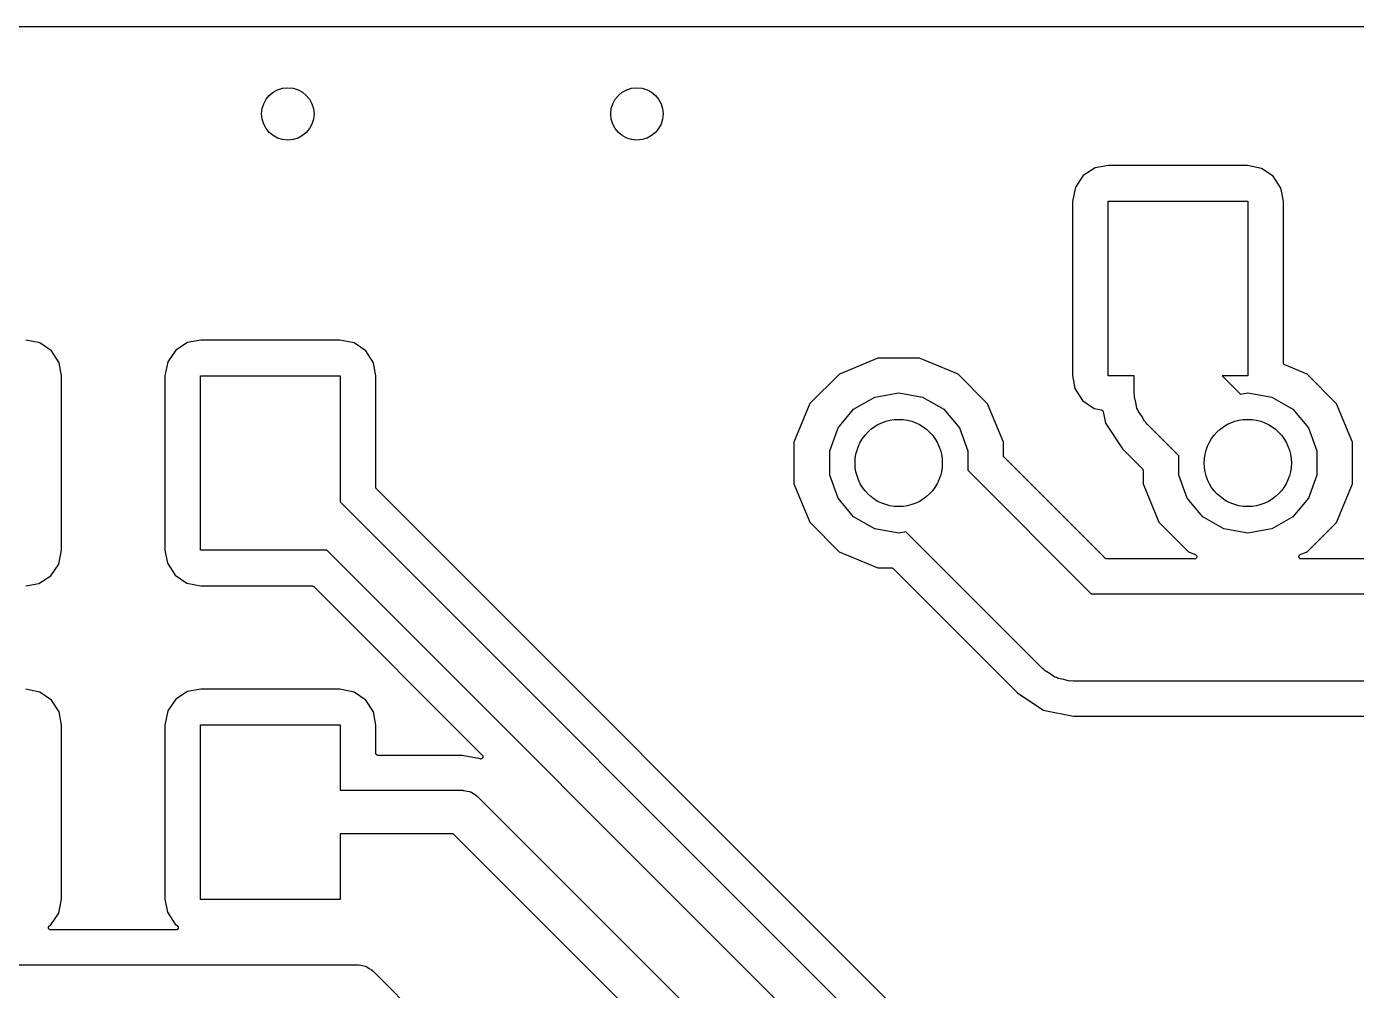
# Model space of a CAD drawing. Extents: x 0.3 to 75.7, y -92.7 to -0.5.
# Drawn here: x 15.5 to 23.12, y -61.02 to -55.5 of the extents above; entities that cross this region are included whole.
import ezdxf

# ---------------------------------------------------------------- set-up
doc = ezdxf.new("R2010")
doc.units = 0
doc.header["$MEASUREMENT"] = 0
doc.layers.add('BLACK', color=7, linetype='CONTINUOUS')

msp = doc.modelspace()

# ---------------------------------------------------------------- linework, layer by layer
at = {"layer": 'Black'}
for p, q in [((0.288, -55.5), (75.712, -55.5)), ((21.7012, -56.2958), (21.626, -56.31)), ((22.4987, -56.2958), (21.7012, -56.2958)), ((22.5793, -56.3122), (22.4987, -56.2958)), ((21.5578, -56.3538), (21.5122, -56.4207)), ((21.626, -56.31), (21.5578, -56.3538)), ((22.6462, -56.3578), (22.5793, -56.3122)), ((22.69, -56.426), (22.6462, -56.3578)), ((21.5122, -56.4207), (21.4958, -56.5013)), ((22.6964, -56.46), (22.69, -56.426)), ((21.4958, -56.5013), (21.4958, -57.4988)), ((21.7, -57.5), (21.7, -56.5)), ((21.7, -56.5), (22.5, -56.5)), ((22.5, -56.5), (22.5, -57.5)), ((22.7042, -56.5012), (22.6964, -56.46)), ((22.7042, -57.1402), (22.7042, -56.5012)), ((22.7042, -57.4264), (22.7042, -57.1402)), ((15.5793, -57.3122), (15.4987, -57.2958)), ((16.5012, -57.2958), (16.426, -57.31)), ((17.2987, -57.2958), (16.5012, -57.2958)), ((17.3793, -57.3122), (17.2987, -57.2958)), ((15.6462, -57.3578), (15.5793, -57.3122)), ((15.69, -57.426), (15.6462, -57.3578)), ((16.3578, -57.3538), (16.3122, -57.4207)), ((16.426, -57.31), (16.3578, -57.3538)), ((17.4462, -57.3578), (17.3793, -57.3122)), ((17.49, -57.426), (17.4462, -57.3578)), ((15.7042, -57.5012), (15.69, -57.426)), ((16.3122, -57.4207), (16.2958, -57.5013)), ((17.5042, -57.5012), (17.49, -57.426)), ((20.3812, -57.3999), (20.1606, -57.491)), ((20.6199, -57.4001), (20.3812, -57.3999)), ((20.8403, -57.4916), (20.6199, -57.4001)), ((22.7043, -57.4273), (22.7042, -57.4264)), ((22.7043, -57.4281), (22.7043, -57.4273)), ((22.7047, -57.4295), (22.7043, -57.4281)), ((22.705, -57.4309), (22.7047, -57.4295)), ((22.7054, -57.4316), (22.705, -57.4309)), ((22.7056, -57.4324), (22.7054, -57.4316)), ((22.7065, -57.4336), (22.7056, -57.4324)), ((22.7072, -57.4348), (22.7065, -57.4336)), ((22.7079, -57.4353), (22.7072, -57.4348)), ((22.7084, -57.436), (22.7079, -57.4353)), ((22.7096, -57.4368), (22.7084, -57.436)), ((22.7107, -57.4377), (22.7096, -57.4368)), ((22.7115, -57.438), (22.7107, -57.4377)), ((22.7122, -57.4384), (22.7115, -57.438)), ((22.8403, -57.4916), (22.7122, -57.4384)), ((15.7042, -58.4987), (15.7042, -57.5012)), ((16.2958, -57.5013), (16.2958, -58.4988)), ((16.5, -58.5), (16.5, -57.5)), ((16.5, -57.5), (17.3, -57.5)), ((17.3, -57.5), (17.3, -58.2232)), ((17.5042, -58.1214), (17.5042, -57.5012)), ((20.1606, -57.491), (19.9916, -57.6597)), ((21.009, -57.6606), (20.8403, -57.4916)), ((21.4958, -57.4988), (21.51, -57.574)), ((21.85, -57.5), (21.7, -57.5)), ((21.85, -57.6), (21.85, -57.5)), ((22.5, -57.5), (22.3536, -57.5)), ((22.3536, -57.5), (22.4592, -57.6057)), ((23.009, -57.6606), (22.8403, -57.4916)), ((20.3627, -57.6227), (20.5, -57.5985)), ((20.5, -57.5985), (20.6373, -57.6227)), ((21.51, -57.574), (21.5538, -57.6422)), ((21.8519, -57.6108), (21.85, -57.6)), ((22.4592, -57.6057), (22.5, -57.5985)), ((22.5, -57.5985), (22.6373, -57.6227)), ((19.9916, -57.6597), (19.9001, -57.8801)), ((20.2419, -57.6924), (20.3627, -57.6227)), ((20.6373, -57.6227), (20.7581, -57.6924)), ((21.1001, -57.8812), (21.009, -57.6606)), ((21.5538, -57.6422), (21.6207, -57.6878)), ((21.851, -57.6218), (21.8519, -57.6108)), ((21.8594, -57.6533), (21.851, -57.6218)), ((21.8651, -57.6855), (21.8594, -57.6533)), ((22.6373, -57.6227), (22.7581, -57.6924)), ((23.1001, -57.8812), (23.009, -57.6606)), ((20.1523, -57.7992), (20.2419, -57.6924)), ((20.7581, -57.6924), (20.8477, -57.7992)), ((21.6207, -57.6878), (21.6612, -57.6961)), ((21.6612, -57.6961), (21.662, -57.6964)), ((21.662, -57.6964), (21.6628, -57.6965)), ((21.6628, -57.6965), (21.6641, -57.6972)), ((21.6641, -57.6972), (21.6654, -57.6977)), ((21.6654, -57.6977), (21.666, -57.6983)), ((21.666, -57.6983), (21.6668, -57.6987)), ((21.6668, -57.6987), (21.6677, -57.6997)), ((21.6677, -57.6997), (21.6688, -57.7007)), ((21.6688, -57.7007), (21.6692, -57.7014)), ((21.6692, -57.7014), (21.6698, -57.7021)), ((21.6698, -57.7021), (21.6703, -57.7034)), ((21.6703, -57.7034), (21.671, -57.7047)), ((21.671, -57.7047), (21.6711, -57.7055)), ((21.6711, -57.7055), (21.6714, -57.7063)), ((21.6714, -57.7063), (21.6731, -57.7146)), ((21.6731, -57.7146), (21.6845, -57.7721)), ((21.8706, -57.695), (21.8651, -57.6855)), ((21.8734, -57.7057), (21.8706, -57.695)), ((21.8922, -57.7324), (21.8734, -57.7057)), ((21.9085, -57.7607), (21.8922, -57.7324)), ((22.7581, -57.6924), (22.8477, -57.7992)), ((20.1046, -57.9303), (20.1523, -57.7992)), ((20.8477, -57.7992), (20.8954, -57.9303)), ((21.6845, -57.7721), (21.7827, -57.9191)), ((21.9169, -57.7678), (21.9085, -57.7607)), ((21.9232, -57.7768), (21.9169, -57.7678)), ((22.1046, -57.9581), (21.9232, -57.7768)), ((22.8477, -57.7992), (22.8954, -57.9303)), ((19.9001, -57.8801), (19.8999, -58.1188)), ((21.1, -57.9582), (21.1001, -57.8812)), ((23.0999, -58.1199), (23.1001, -57.8812)), ((20.1046, -58.0697), (20.1046, -57.9303)), ((20.8954, -57.9303), (20.8954, -58.0419)), ((21.1001, -57.9588), (21.1, -57.9582)), ((21.1001, -57.9594), (21.1001, -57.9588)), ((21.1005, -57.961), (21.1001, -57.9594)), ((21.1008, -57.9627), (21.1005, -57.961)), ((21.1011, -57.9632), (21.1008, -57.9627)), ((21.1013, -57.9637), (21.1011, -57.9632)), ((21.1022, -57.9651), (21.1013, -57.9637)), ((21.1031, -57.9666), (21.1022, -57.9651)), ((21.1035, -57.967), (21.1031, -57.9666)), ((21.1038, -57.9674), (21.1035, -57.967)), ((21.6826, -58.5462), (21.1038, -57.9674)), ((21.7827, -57.9191), (21.8962, -58.0326)), ((22.1046, -58.0697), (22.1046, -57.9581)), ((22.8954, -57.9303), (22.8954, -58.0697)), ((20.8954, -58.0419), (21.6036, -58.75)), ((21.8962, -58.0326), (21.8965, -58.033)), ((21.8965, -58.033), (21.8969, -58.0334)), ((21.8969, -58.0334), (21.8978, -58.0349)), ((21.8978, -58.0349), (21.8987, -58.0362)), ((21.8987, -58.0362), (21.8989, -58.0368)), ((21.8989, -58.0368), (21.8992, -58.0373)), ((21.8992, -58.0373), (21.8995, -58.039)), ((21.8995, -58.039), (21.8999, -58.0406)), ((21.8999, -58.0406), (21.8999, -58.0412)), ((21.8999, -58.0412), (21.9, -58.0418)), ((21.9, -58.0418), (21.8999, -58.1188)), ((17.5042, -58.1392), (17.5042, -58.1214)), ((19.8999, -58.1188), (19.991, -58.3394)), ((20.1523, -58.2008), (20.1046, -58.0697)), ((21.8999, -58.1188), (21.991, -58.3394)), ((22.1523, -58.2008), (22.1046, -58.0697)), ((22.8954, -58.0697), (22.8477, -58.2008)), ((23.0084, -58.3403), (23.0999, -58.1199)), ((17.5043, -58.1397), (17.5042, -58.1392)), ((17.5042, -58.1403), (17.5043, -58.1397)), ((17.5047, -58.1419), (17.5042, -58.1403)), ((17.505, -58.1436), (17.5047, -58.1419)), ((17.5052, -58.1441), (17.505, -58.1436)), ((17.5054, -58.1447), (17.5052, -58.1441)), ((17.5064, -58.146), (17.5054, -58.1447)), ((17.5072, -58.1475), (17.5064, -58.146)), ((17.5077, -58.1479), (17.5072, -58.1475)), ((17.508, -58.1484), (17.5077, -58.1479)), ((21.7289, -62.3693), (17.508, -58.1484)), ((20.2419, -58.3076), (20.1523, -58.2008)), ((22.2419, -58.3076), (22.1523, -58.2008)), ((22.8477, -58.2008), (22.7581, -58.3076)), ((17.3, -58.2232), (21.5884, -62.5116)), ((19.991, -58.3394), (20.1597, -58.5084)), ((20.3627, -58.3773), (20.2419, -58.3076)), ((21.991, -58.3394), (22.1597, -58.5084)), ((22.3627, -58.3773), (22.2419, -58.3076)), ((22.7581, -58.3076), (22.6373, -58.3773)), ((22.8394, -58.509), (23.0084, -58.3403)), ((20.5, -58.4015), (20.3627, -58.3773)), ((20.5408, -58.3943), (20.5, -58.4015)), ((21.3232, -59.1768), (20.5408, -58.3943)), ((22.5, -58.4015), (22.3627, -58.3773)), ((22.6373, -58.3773), (22.5, -58.4015)), ((15.6878, -58.5793), (15.7042, -58.4987)), ((16.2958, -58.4988), (16.31, -58.574)), ((17.2232, -58.5), (16.5, -58.5)), ((21.375, -62.6518), (17.2232, -58.5)), ((20.1597, -58.5084), (20.3801, -58.5999)), ((22.1597, -58.5084), (22.1997, -58.525)), ((22.8006, -58.525), (22.8394, -58.509)), ((15.6422, -58.6462), (15.6878, -58.5793)), ((16.31, -58.574), (16.3538, -58.6422)), ((21.6831, -58.5465), (21.6826, -58.5462)), ((21.6834, -58.547), (21.6831, -58.5465)), ((21.6849, -58.5478), (21.6834, -58.547)), ((21.6863, -58.5488), (21.6849, -58.5478)), ((21.6868, -58.5489), (21.6863, -58.5488)), ((21.6873, -58.5492), (21.6868, -58.5489)), ((21.689, -58.5495), (21.6873, -58.5492)), ((21.6906, -58.5499), (21.689, -58.5495)), ((21.6912, -58.5499), (21.6906, -58.5499)), ((21.6918, -58.55), (21.6912, -58.5499)), ((22.1948, -58.55), (21.6918, -58.55)), ((22.1967, -58.5497), (22.1948, -58.55)), ((22.1987, -58.5494), (22.1967, -58.5497)), ((22.1989, -58.5493), (22.1987, -58.5494)), ((22.1992, -58.5492), (22.1989, -58.5493)), ((22.2009, -58.5482), (22.1992, -58.5492)), ((22.1997, -58.525), (22.2014, -58.5261)), ((22.2027, -58.5473), (22.2009, -58.5482)), ((22.2014, -58.5261), (22.2031, -58.527)), ((22.2029, -58.5471), (22.2027, -58.5473)), ((22.2031, -58.547), (22.2029, -58.5471)), ((22.2031, -58.527), (22.2033, -58.5273)), ((22.2044, -58.5454), (22.2031, -58.547)), ((22.2033, -58.5273), (22.2036, -58.5274)), ((22.2036, -58.5274), (22.2048, -58.529)), ((22.2057, -58.544), (22.2044, -58.5454)), ((22.2048, -58.529), (22.206, -58.5305)), ((22.2058, -58.5437), (22.2057, -58.544)), ((22.206, -58.5435), (22.2058, -58.5437)), ((22.206, -58.5305), (22.2061, -58.5308)), ((22.2067, -58.5417), (22.206, -58.5435)), ((22.2061, -58.5308), (22.2063, -58.531)), ((22.2063, -58.531), (22.2069, -58.5329)), ((22.2075, -58.5398), (22.2067, -58.5417)), ((22.2069, -58.5329), (22.2076, -58.5347)), ((22.2076, -58.5393), (22.2075, -58.5395)), ((22.2075, -58.5395), (22.2075, -58.5398)), ((22.2076, -58.5347), (22.2076, -58.535)), ((22.2076, -58.535), (22.2077, -58.5353)), ((22.2077, -58.5353), (22.2076, -58.5373)), ((22.2076, -58.5373), (22.2076, -58.5393)), ((22.7927, -58.5353), (22.7928, -58.535)), ((22.7928, -58.5373), (22.7927, -58.5353)), ((22.7928, -58.5347), (22.7935, -58.5329)), ((22.7928, -58.535), (22.7928, -58.5347)), ((22.7928, -58.5393), (22.7928, -58.5373)), ((22.7929, -58.5395), (22.7928, -58.5393)), ((22.7929, -58.5398), (22.7929, -58.5395)), ((22.7937, -58.5417), (22.7929, -58.5398)), ((22.7935, -58.5329), (22.7941, -58.531)), ((22.7943, -58.5435), (22.7937, -58.5417)), ((22.7941, -58.531), (22.7942, -58.5308)), ((22.7942, -58.5308), (22.7943, -58.5305)), ((22.7943, -58.5305), (22.7956, -58.529)), ((22.7945, -58.5437), (22.7943, -58.5435)), ((22.7946, -58.544), (22.7945, -58.5437)), ((22.796, -58.5454), (22.7946, -58.544)), ((22.7956, -58.529), (22.7968, -58.5274)), ((22.7972, -58.547), (22.796, -58.5454)), ((22.7968, -58.5274), (22.7971, -58.5273)), ((22.7971, -58.5273), (22.7972, -58.527)), ((22.7972, -58.527), (22.799, -58.526)), ((22.7975, -58.5471), (22.7972, -58.547)), ((22.7977, -58.5473), (22.7975, -58.5471)), ((22.7994, -58.5482), (22.7977, -58.5473)), ((22.799, -58.526), (22.8006, -58.525)), ((22.8011, -58.5492), (22.7994, -58.5482)), ((22.8014, -58.5493), (22.8011, -58.5492)), ((22.8017, -58.5494), (22.8014, -58.5493)), ((22.8036, -58.5497), (22.8017, -58.5494)), ((22.8056, -58.55), (22.8036, -58.5497)), ((23.3082, -58.55), (22.8056, -58.55)), ((15.574, -58.69), (15.6422, -58.6462)), ((16.3538, -58.6422), (16.4207, -58.6878)), ((20.3801, -58.5999), (20.4582, -58.6)), ((20.4582, -58.6), (20.4587, -58.6001)), ((20.4587, -58.6001), (20.4593, -58.6)), ((20.4593, -58.6), (20.461, -58.6005)), ((20.461, -58.6005), (20.4626, -58.6008)), ((20.4626, -58.6008), (20.4631, -58.601)), ((20.4631, -58.601), (20.4637, -58.6012)), ((20.4637, -58.6012), (20.4651, -58.6022)), ((20.4651, -58.6022), (20.4665, -58.603)), ((20.4665, -58.603), (20.4669, -58.6034)), ((20.4669, -58.6034), (20.4674, -58.6038)), ((20.4674, -58.6038), (21.1809, -59.3173)), ((15.4988, -58.7042), (15.574, -58.69)), ((16.4207, -58.6878), (16.5013, -58.7042)), ((16.5013, -58.7042), (17.1392, -58.7042)), ((17.1392, -58.7042), (17.1397, -58.7043)), ((17.1397, -58.7043), (17.1403, -58.7042)), ((17.1403, -58.7042), (17.1419, -58.7047)), ((17.1419, -58.7047), (17.1436, -58.705)), ((17.1436, -58.705), (17.1441, -58.7052)), ((17.1441, -58.7052), (17.1447, -58.7054)), ((17.1447, -58.7054), (17.146, -58.7064)), ((17.146, -58.7064), (17.1475, -58.7072)), ((17.1475, -58.7072), (17.1479, -58.7077)), ((17.1479, -58.7077), (17.1484, -58.708)), ((17.1484, -58.708), (18.114, -59.6737)), ((21.6036, -58.75), (23.3964, -58.75)), ((21.3322, -59.1831), (21.3232, -59.1768)), ((21.3393, -59.1915), (21.3322, -59.1831)), ((21.3676, -59.2078), (21.3393, -59.1915)), ((21.3943, -59.2266), (21.3676, -59.2078)), ((21.405, -59.2294), (21.3943, -59.2266)), ((21.4145, -59.2349), (21.405, -59.2294)), ((21.4467, -59.2406), (21.4145, -59.2349)), ((21.4782, -59.249), (21.4467, -59.2406)), ((21.4892, -59.2481), (21.4782, -59.249)), ((21.5, -59.25), (21.4892, -59.2481)), ((23.5, -59.25), (21.5, -59.25)), ((15.5793, -59.3122), (15.4987, -59.2958)), ((15.6462, -59.3578), (15.5793, -59.3122)), ((16.426, -59.31), (16.3578, -59.3538)), ((16.5012, -59.2958), (16.426, -59.31)), ((17.2987, -59.2958), (16.5012, -59.2958)), ((17.3793, -59.3122), (17.2987, -59.2958)), ((17.4462, -59.3578), (17.3793, -59.3122)), ((21.1809, -59.3173), (21.32, -59.4103)), ((15.69, -59.426), (15.6462, -59.3578)), ((15.7042, -59.5012), (15.69, -59.426)), ((16.3122, -59.4207), (16.2958, -59.5013)), ((16.3578, -59.3538), (16.3122, -59.4207)), ((17.49, -59.426), (17.4462, -59.3578)), ((17.5042, -59.5012), (17.49, -59.426)), ((21.32, -59.4103), (21.3279, -59.4155)), ((21.3279, -59.4155), (21.5013, -59.45)), ((15.7042, -60.4987), (15.7042, -59.5012)), ((16.2958, -59.5013), (16.2958, -60.4988)), ((16.5, -60.5), (16.5, -59.5)), ((16.5, -59.5), (17.3, -59.5)), ((17.3, -59.5), (17.3, -59.875)), ((17.5042, -59.662), (17.5042, -59.5012)), ((21.5013, -59.45), (23.4987, -59.45)), ((17.5044, -59.6631), (17.5042, -59.662)), ((17.5044, -59.6643), (17.5044, -59.6631)), ((17.5048, -59.6653), (17.5044, -59.6643)), ((17.505, -59.6664), (17.5048, -59.6653)), ((17.5055, -59.6674), (17.505, -59.6664)), ((17.5059, -59.6685), (17.5055, -59.6674)), ((17.5066, -59.6694), (17.5059, -59.6685)), ((17.5072, -59.6704), (17.5066, -59.6694)), ((17.5081, -59.6711), (17.5072, -59.6704)), ((17.5088, -59.672), (17.5081, -59.6711)), ((17.5098, -59.6725), (17.5088, -59.672)), ((17.5107, -59.6733), (17.5098, -59.6725)), ((17.5117, -59.6736), (17.5107, -59.6733)), ((17.5127, -59.6742), (17.5117, -59.6736)), ((17.5138, -59.6744), (17.5127, -59.6742)), ((17.5149, -59.6748), (17.5138, -59.6744)), ((17.5161, -59.6748), (17.5149, -59.6748)), ((17.5172, -59.675), (17.5161, -59.6748)), ((17.9987, -59.675), (17.5172, -59.675)), ((18.1023, -59.6956), (17.9987, -59.675)), ((18.103, -59.6956), (18.1023, -59.6956)), ((18.1037, -59.6958), (18.103, -59.6956)), ((18.1053, -59.6957), (18.1037, -59.6958)), ((18.1068, -59.6957), (18.1053, -59.6957)), ((18.1075, -59.6955), (18.1068, -59.6957)), ((18.1082, -59.6954), (18.1075, -59.6955)), ((18.1096, -59.6948), (18.1082, -59.6954)), ((18.1111, -59.6943), (18.1096, -59.6948)), ((18.1117, -59.6938), (18.1111, -59.6943)), ((18.1123, -59.6935), (18.1117, -59.6938)), ((18.1134, -59.6924), (18.1123, -59.6935)), ((18.1146, -59.6914), (18.1134, -59.6924)), ((18.114, -59.6737), (18.1145, -59.6743)), ((18.1145, -59.6743), (18.115, -59.6747)), ((18.115, -59.6908), (18.1146, -59.6914)), ((18.115, -59.6747), (18.1157, -59.6761)), ((18.1155, -59.6903), (18.115, -59.6908)), ((18.1162, -59.6889), (18.1155, -59.6903)), ((18.1157, -59.6761), (18.1166, -59.6774)), ((18.117, -59.6876), (18.1162, -59.6889)), ((18.1166, -59.6774), (18.1168, -59.6781)), ((18.1168, -59.6781), (18.1172, -59.6787)), ((18.1171, -59.6869), (18.117, -59.6876)), ((18.1174, -59.6862), (18.1171, -59.6869)), ((18.1172, -59.6787), (18.1174, -59.6802)), ((18.1174, -59.6802), (18.1178, -59.6817)), ((18.1175, -59.6847), (18.1174, -59.6862)), ((18.1179, -59.6831), (18.1175, -59.6847)), ((18.1178, -59.6817), (18.1177, -59.6824)), ((18.1177, -59.6824), (18.1179, -59.6831)), ((17.3, -59.875), (18, -59.875)), ((18, -59.875), (18.0054, -59.876)), ((18.0054, -59.876), (18.0109, -59.8755)), ((18.0109, -59.8755), (18.0267, -59.8797)), ((18.0267, -59.8797), (18.0428, -59.8825)), ((18.0428, -59.8825), (18.0475, -59.8853)), ((18.0475, -59.8853), (18.0528, -59.8867)), ((18.0528, -59.8867), (18.0662, -59.8961)), ((18.0662, -59.8961), (18.0803, -59.9042)), ((18.0803, -59.9042), (18.0839, -59.9085)), ((18.0839, -59.9085), (18.0884, -59.9116)), ((18.0884, -59.9116), (21.0884, -62.9116)), ((17.9482, -60.125), (17.3, -60.125)), ((17.3, -60.125), (17.3, -60.5)), ((20.875, -63.0518), (17.9482, -60.125)), ((15.6878, -60.5793), (15.7042, -60.4987)), ((16.2958, -60.4988), (16.31, -60.574)), ((17.3, -60.5), (16.5, -60.5)), ((15.6346, -60.6511), (15.6422, -60.6462)), ((15.6422, -60.6462), (15.6878, -60.5793)), ((16.31, -60.574), (16.3538, -60.6422)), ((16.3538, -60.6422), (16.3671, -60.6513)), ((15.6286, -60.6626), (15.6288, -60.6612)), ((15.6288, -60.6634), (15.6286, -60.6626)), ((15.6288, -60.6597), (15.6291, -60.659)), ((15.6288, -60.6612), (15.6288, -60.6597)), ((15.6288, -60.6643), (15.6288, -60.6634)), ((15.6293, -60.6656), (15.6288, -60.6643)), ((15.6291, -60.659), (15.6292, -60.6581)), ((15.6292, -60.6581), (15.6298, -60.6569)), ((15.6296, -60.667), (15.6293, -60.6656)), ((15.6301, -60.6677), (15.6296, -60.667)), ((15.6298, -60.6569), (15.6303, -60.6555)), ((15.6303, -60.6685), (15.6301, -60.6677)), ((15.6303, -60.6555), (15.6309, -60.6549)), ((15.6313, -60.6696), (15.6303, -60.6685)), ((15.6309, -60.6549), (15.6312, -60.6541)), ((15.6312, -60.6541), (15.6323, -60.6532)), ((15.632, -60.6708), (15.6313, -60.6696)), ((15.6327, -60.6713), (15.632, -60.6708)), ((15.6323, -60.6532), (15.6332, -60.652)), ((15.6332, -60.672), (15.6327, -60.6713)), ((15.6332, -60.652), (15.634, -60.6516)), ((15.6345, -60.6727), (15.6332, -60.672)), ((15.634, -60.6516), (15.6346, -60.6511)), ((15.6356, -60.6736), (15.6345, -60.6727)), ((15.6364, -60.6738), (15.6356, -60.6736)), ((15.6371, -60.6742), (15.6364, -60.6738)), ((15.6386, -60.6745), (15.6371, -60.6742)), ((15.64, -60.6749), (15.6386, -60.6745)), ((15.6408, -60.6749), (15.64, -60.6749)), ((15.6416, -60.675), (15.6408, -60.6749)), ((16.3598, -60.675), (15.6416, -60.675)), ((16.3604, -60.6749), (16.3598, -60.675)), ((16.3611, -60.6749), (16.3604, -60.6749)), ((16.3626, -60.6745), (16.3611, -60.6749)), ((16.3642, -60.6742), (16.3626, -60.6745)), ((16.3648, -60.6739), (16.3642, -60.6742)), ((16.3654, -60.6737), (16.3648, -60.6739)), ((16.3667, -60.6728), (16.3654, -60.6737)), ((16.3682, -60.672), (16.3667, -60.6728)), ((16.3671, -60.6513), (16.3676, -60.6517)), ((16.3676, -60.6517), (16.3682, -60.652)), ((16.3682, -60.652), (16.3692, -60.6533)), ((16.3686, -60.6715), (16.3682, -60.672)), ((16.3691, -60.6711), (16.3686, -60.6715)), ((16.37, -60.6697), (16.3691, -60.6711)), ((16.3692, -60.6533), (16.3704, -60.6544)), ((16.3711, -60.6685), (16.37, -60.6697)), ((16.3704, -60.6544), (16.3706, -60.655)), ((16.3706, -60.655), (16.3711, -60.6555)), ((16.3711, -60.6555), (16.3716, -60.657)), ((16.3713, -60.6679), (16.3711, -60.6685)), ((16.3716, -60.6674), (16.3713, -60.6679)), ((16.3716, -60.657), (16.3723, -60.6585)), ((16.3721, -60.6658), (16.3716, -60.6674)), ((16.3726, -60.6643), (16.3721, -60.6658)), ((16.3723, -60.6585), (16.3724, -60.6591)), ((16.3724, -60.6591), (16.3726, -60.6597)), ((16.3726, -60.6597), (16.3726, -60.6614)), ((16.3726, -60.6614), (16.3728, -60.663)), ((16.3728, -60.663), (16.3726, -60.6636)), ((16.3726, -60.6636), (16.3726, -60.6643)), ((10.3518, -60.875), (17.4, -60.875)), ((17.4, -60.875), (17.4054, -60.876)), ((17.4054, -60.876), (17.4109, -60.8755)), ((17.4109, -60.8755), (17.4267, -60.8797)), ((17.4267, -60.8797), (17.4428, -60.8825)), ((17.4428, -60.8825), (17.4475, -60.8853)), ((17.4475, -60.8853), (17.4528, -60.8867)), ((17.4528, -60.8867), (17.4662, -60.8961)), ((17.4662, -60.8961), (17.4803, -60.9042)), ((17.4803, -60.9042), (17.4839, -60.9085)), ((17.4839, -60.9085), (17.4884, -60.9116)), ((17.4884, -60.9116), (20.5884, -64.0116))]:
    msp.add_line(p, q, dxfattribs=at)
for centre, radius in [((17, -56), 0.15), ((19, -56), 0.15), ((20.5, -58), 0.25), ((22.5, -58), 0.25)]:
    msp.add_circle(centre, radius, dxfattribs=at)

doc.saveas('drawing.dxf')
